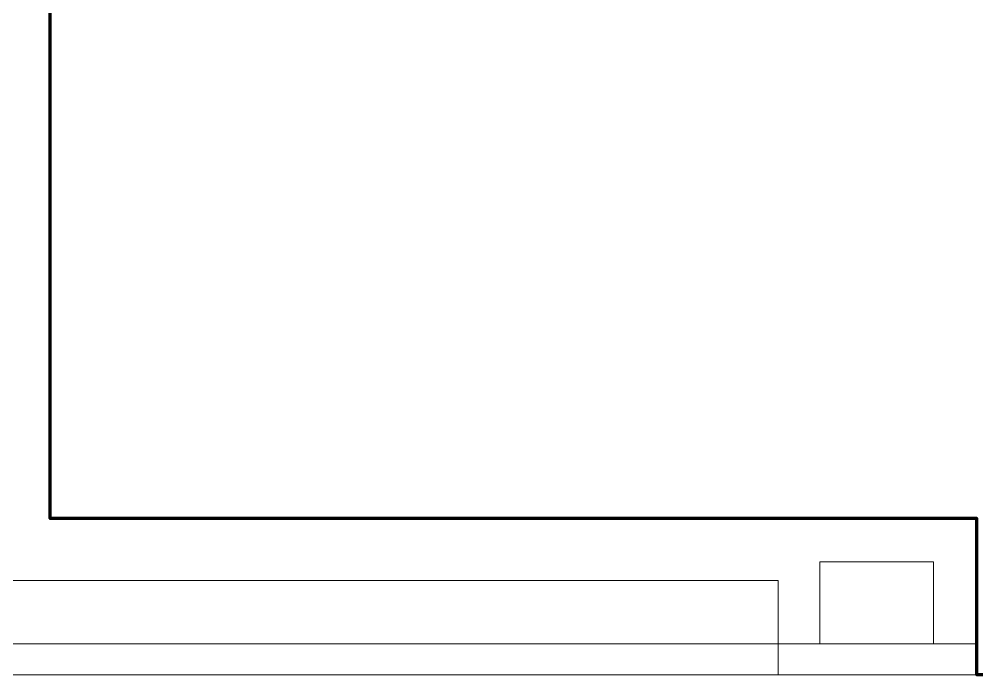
# Model space of a CAD drawing. Header units: millimetres. Extents: x 19 to 123, y 15 to 146.
# Drawn here: x 70.978 to 72.52, y 55.518 to 56.574 of the extents above; entities that cross this region are included whole.
import ezdxf

# ---------------------------------------------------------------- set-up
doc = ezdxf.new("R2010")
doc.units = ezdxf.units.MM
doc.layers.add('OF 00 Ground$0$panel fachada', color=4, linetype='Continuous')
doc.layers.add('OF 00 Ground$0$Pladur', color=3, linetype='Continuous')
doc.layers.add('OF 00 Ground$0$Superficies', color=81, linetype='Continuous', lineweight=70, plot=False)

msp = doc.modelspace()

# ---------------------------------------------------------------- linework, layer by layer
at = {"layer": 'OF 00 Ground$0$panel fachada', "linetype": 'Continuous', "lineweight": 0}
for points in [[(70.1998, 55.568), (72.1998, 55.568), (72.1998, 55.518), (70.1998, 55.518)], [(72.1998, 55.568), (72.5195, 55.568), (72.5195, 55.518), (72.1998, 55.518)]]:
    msp.add_lwpolyline(points, close=True, dxfattribs=at)
at = {"layer": 'OF 00 Ground$0$Pladur', "linetype": 'Continuous', "lineweight": 0}
for p, q in [((71.0283, 55.7701), (71.0283, 63.348)), ((72.5195, 55.7701), (71.0283, 55.7701)), ((72.5195, 55.568), (72.5195, 55.7701)), ((72.2668, 55.568), (72.2668, 55.7)), ((72.2668, 55.7), (72.4495, 55.7)), ((72.4495, 55.568), (72.4495, 55.7)), ((72.1998, 55.568), (72.2668, 55.568))]:
    msp.add_line(p, q, dxfattribs=at)
msp.add_lwpolyline([(72.1998, 55.568), (72.1998, 55.6701), (70.1998, 55.6701), (70.1998, 55.568), (70.1328, 55.568), (70.1328, 55.7), (69.9998, 55.7)], dxfattribs=at)
at = {"layer": 'OF 00 Ground$0$Superficies'}
msp.add_lwpolyline([(69.2248, 65.0979), (72.5209, 65.0979), (72.5209, 65.38), (74.4409, 65.38), (74.4409, 55.518), (72.5195, 55.518), (72.5195, 55.7701), (71.0283, 55.7701), (71.0283, 63.348), (69.2248, 63.348), (69.2248, 65.0979)], dxfattribs=at)

doc.saveas('drawing.dxf')
